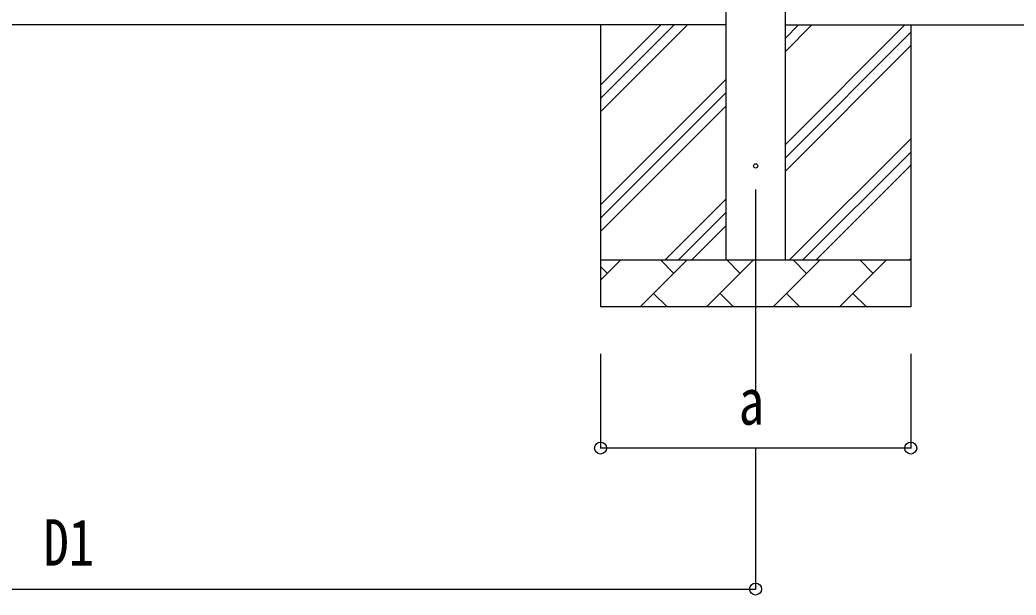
# Model space of a CAD drawing. Units: millimetres, scale not verified. Extents: x -12615 to 12615, y -8910 to 8910.
# Drawn here: x -8098 to -5978, y -4164 to -2941 of the extents above; entities that cross this region are included whole.
import ezdxf
from ezdxf.enums import TextEntityAlignment as Align

# ---------------------------------------------------------------- set-up
doc = ezdxf.new("R2010")
doc.units = ezdxf.units.MM
doc.header["$LTSCALE"] = 40
for name, color, linetype in [('0-4_YKK_12', 2, 'Continuous'), ('0-5_YKK_13', 4, 'Continuous'), ('0-6_YKK_A1', 4, 'Continuous'), ('0-7_YKK_D', 6, 'Continuous')]:
    doc.layers.add(name, color=color, linetype=linetype)
doc.styles.add('ＭＳ ゴシック', font='')
doc.styles.get('ＭＳ ゴシック').set_extended_font_data('MS Gothic')

msp = doc.modelspace()

# ---------------------------------------------------------------- linework, layer by layer
at = {"layer": '0-4_YKK_12'}
msp.add_line((-6531.94, -3301.37), (-6531.94, -3740.32), dxfattribs=at)
at = {"layer": '0-5_YKK_13'}
msp.add_circle((-6531.94, -3251.37), 4.5, dxfattribs=at)
at = {"layer": '0-6_YKK_A1'}
for p, q in [((-6594.44, -3451.37), (-6594.44, -651.37)), ((-6469.44, -651.37), (-6469.44, -3451.37)), ((-6594.44, -2951.37), (-9342.44, -2951.37)), ((-6861.94, -2951.37), (-6861.94, -3551.37)), ((-6861.94, -3136.43), (-6676.89, -2951.37)), ((-6861.94, -3108.14), (-6705.17, -2951.37)), ((-6861.94, -3079.86), (-6733.46, -2951.37)), ((-6469.44, -2951.37), (-5699.44, -2951.37)), ((-6469.44, -3206.47), (-6214.34, -2951.37)), ((-6469.44, -3008.48), (-6412.33, -2951.37)), ((-6469.44, -2980.2), (-6440.62, -2951.37)), ((-6469.44, -3234.76), (-6201.94, -2967.26)), ((-6201.94, -2951.37), (-6201.94, -3551.37)), ((-6469.44, -3263.04), (-6201.94, -2995.54)), ((-6861.94, -3334.42), (-6594.44, -3066.92)), ((-6861.94, -3362.7), (-6594.44, -3095.2)), ((-6861.94, -3390.98), (-6594.44, -3123.48)), ((-6459.78, -3451.37), (-6201.94, -3193.53)), ((-6431.5, -3451.37), (-6201.94, -3221.82)), ((-6403.21, -3451.37), (-6201.94, -3250.1)), ((-6724.34, -3451.37), (-6594.44, -3321.47)), ((-6696.06, -3451.37), (-6594.44, -3349.76)), ((-6667.77, -3451.37), (-6594.44, -3378.04)), ((-6861.94, -3451.37), (-6201.94, -3451.37)), ((-6861.94, -3494.27), (-6819.05, -3451.37)), ((-6777.63, -3551.37), (-6677.63, -3451.37)), ((-6706.18, -3479.93), (-6734.73, -3451.37)), ((-6636.2, -3551.37), (-6536.2, -3451.37)), ((-6564.76, -3479.93), (-6593.31, -3451.37)), ((-6494.78, -3551.37), (-6394.78, -3451.37)), ((-6423.34, -3479.93), (-6451.89, -3451.37)), ((-6353.36, -3551.37), (-6253.36, -3451.37)), ((-6281.92, -3479.93), (-6310.47, -3451.37)), ((-6205.22, -3451.37), (-6201.94, -3448.09)), ((-6847.6, -3479.93), (-6861.94, -3465.59)), ((-6749.07, -3522.82), (-6720.52, -3551.37)), ((-6607.65, -3522.82), (-6579.1, -3551.37)), ((-6466.23, -3522.82), (-6437.68, -3551.37)), ((-6324.81, -3522.82), (-6296.26, -3551.37)), ((-6201.94, -3551.37), (-6861.94, -3551.37))]:
    msp.add_line(p, q, dxfattribs=at)
at = {"layer": '0-7_YKK_D'}
for p, q in [((-6861.94, -3651.37), (-6861.94, -3852.37)), ((-6201.94, -3651.37), (-6201.94, -3852.37)), ((-6201.94, -3851.37), (-6861.94, -3851.37)), ((-6531.94, -3852.37), (-6531.94, -4152.37)), ((-9404.94, -4151.37), (-6531.94, -4151.37))]:
    msp.add_line(p, q, dxfattribs=at)
for centre in [(-6861.94, -3851.37), (-6201.94, -3851.37), (-6531.94, -4151.37)]:
    msp.add_circle(centre, 12.75, dxfattribs=at)

# ---------------------------------------------------------------- texts
at = {"layer": '0-7_YKK_D', "style": 'ＭＳ ゴシック', "width": 0.8}
for s, p in [('a', (-6567.94, -3831.37)), ('D1', (-8047.64, -4131.37))]:
    msp.add_text(s, height=98.97, dxfattribs=at).set_placement(p, align=Align.BOTTOM_LEFT)

doc.saveas('drawing.dxf')
